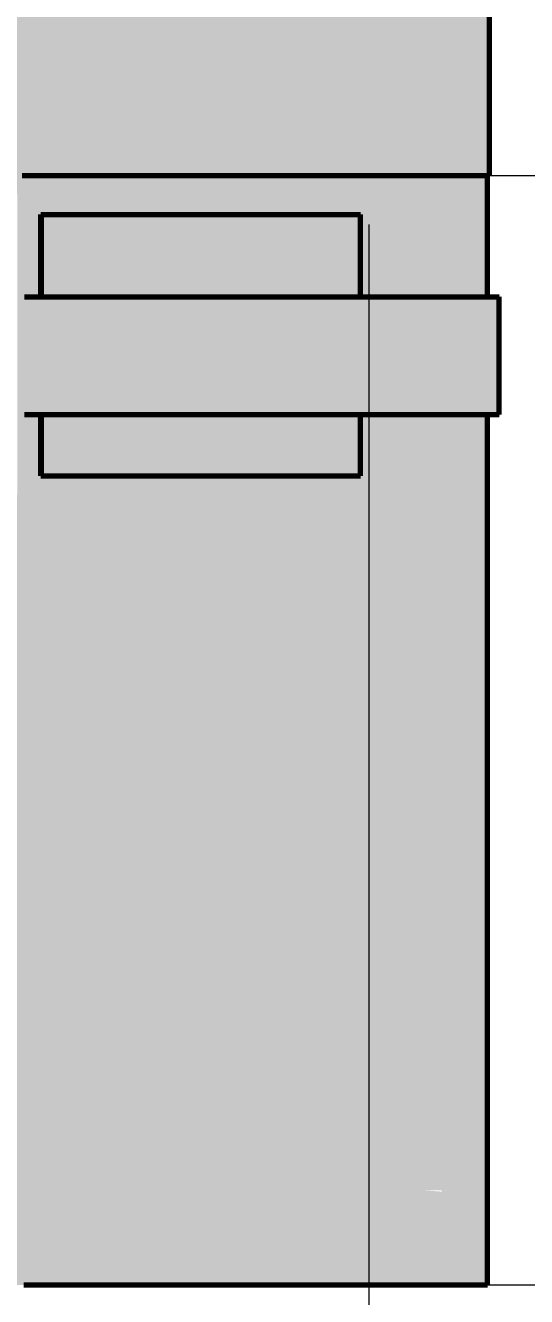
# Model space of a CAD drawing. Header units: millimetres. Extents: x 0 to 2208, y 0 to 420.
# Drawn here: x 2010.22 to 2025.57, y 228.64 to 267.56 of the extents above; entities that cross this region are included whole.
import ezdxf

# ---------------------------------------------------------------- set-up
doc = ezdxf.new("R2010")
doc.units = ezdxf.units.MM
for name, color, linetype, lineweight in [('01-VISIBLE', 7, 'CONTINUOUS', 70), ('04-COTA', 3, 'CONTINUOUS', 18), ('13-GRAFICA', 30, 'CONTINUOUS', 18)]:
    doc.layers.add(name, color=color, linetype=linetype, lineweight=lineweight)
doc.styles.add('ISO3098', font='isocpeur.ttf')
doc.dimstyles.new('FLAMA-IRAM', dxfattribs={"dimtxt": 3.5, "dimasz": 3.5, "dimexe": 2, "dimexo": 1.5, "dimgap": 1, "dimtad": 1, "dimdec": 1, "dimtxsty": 'ISO3098', "dimblk": 'IRAM_FLECHA', "dimblk1": 'IRAM_FLECHA', "dimblk2": 'IRAM_FLECHA', "dimcen": 2.5, "dimclrd": 256, "dimclre": 256, "dimclrt": 256, "dimazin": 3, "dimtfac": 1, "dimtmove": 0, "dimatfit": 3, "dimlwd": 18, "dimlwe": 18})

# ---------------------------------------------------------------- blocks, each defined once
blk = doc.blocks.new('IRAM_FLECHA')
blk.add_solid([(0, 0), (-1, 0.125), (-1, -0.125)])

msp = doc.modelspace()

# ---------------------------------------------------------------- hatches: boundary and pattern name
at = {"layer": '13-GRAFICA', "true_color": 0xc4c8ce}
h = msp.add_hatch(color=7, dxfattribs=at)
h.dxf.hatch_style = 1
h.paths.add_polyline_path([(2024.373, 323.5), (2024.373, 259.3), (2020.473, 259.3), (2020.473, 261.8), (2010.673, 261.8), (2010.673, 259.3), (2009.973, 259.3), (2009.973, 262.4), (2005.673, 262.4), (2005.673, 263), (2024.273, 263), (2024.273, 301.2), (2005.673, 301.2), (2005.673, 323), (2005.073, 323), (2005.073, 301.2), (1986.473, 301.2), (1986.473, 263), (2005.073, 263), (2005.073, 262.4), (2000.773, 262.4), (2000.773, 259.3), (2000.073, 259.3), (2000.073, 262.4), (1986.373, 262.4), (1986.373, 323.5)])
at = {"layer": '13-GRAFICA', "true_color": 0xffffff}
h = msp.add_hatch(color=7, dxfattribs=at)
h.dxf.hatch_style = 1
h.paths.add_polyline_path([(1986.473, 263), (1986.473, 301.2), (2024.273, 301.2), (2024.273, 263)])
at = {"layer": '13-GRAFICA', "true_color": 0x00468c}
h = msp.add_hatch(color=7, dxfattribs=at)
h.dxf.hatch_style = 1
h.paths.add_polyline_path([(2013.476, 265.833), (2013.468, 265.742), (2013.454, 265.652), (2013.436, 265.563), (2013.412, 265.476), (2013.382, 265.39), (2013.348, 265.307), (2013.309, 265.227), (2013.265, 265.149), (2013.217, 265.075), (2013.164, 265.004), (2013.107, 264.938), (2013.046, 264.875), (2012.981, 264.817), (2012.913, 264.764), (2012.842, 264.716), (2012.767, 264.673), (2012.691, 264.635), (2012.612, 264.603), (2012.531, 264.577), (2012.448, 264.556), (2012.364, 264.541), (2012.28, 264.532), (2012.195, 264.529), (2012.109, 264.532), (2012.024, 264.541), (2011.94, 264.556), (2011.856, 264.577), (2011.774, 264.603), (2011.693, 264.635), (2011.615, 264.673), (2011.539, 264.716), (2011.465, 264.764), (2011.395, 264.817), (2011.328, 264.875), (2011.264, 264.938), (2011.205, 265.004), (2011.15, 265.075), (2011.099, 265.149), (2011.053, 265.227), (2011.012, 265.307), (2010.976, 265.39), (2010.945, 265.476), (2010.92, 265.563), (2010.9, 265.652), (2010.886, 265.742), (2010.877, 265.833), (2010.874, 265.924), (2010.877, 266.015), (2010.886, 266.106), (2010.9, 266.196), (2010.92, 266.285), (2010.945, 266.373), (2010.976, 266.458), (2011.012, 266.541), (2011.053, 266.622), (2011.099, 266.699), (2011.15, 266.773), (2011.205, 266.844), (2011.264, 266.911), (2011.328, 266.973), (2011.395, 267.031), (2011.465, 267.084), (2011.539, 267.132), (2011.615, 267.175), (2011.693, 267.213), (2011.774, 267.245), (2011.856, 267.272), (2011.94, 267.292), (2012.024, 267.307), (2012.109, 267.316), (2012.195, 267.319), (2012.28, 267.316), (2012.364, 267.307), (2012.448, 267.292), (2012.531, 267.272), (2012.612, 267.245), (2012.691, 267.213), (2012.767, 267.175), (2012.842, 267.132), (2012.913, 267.084), (2012.981, 267.031), (2013.046, 266.973), (2013.107, 266.911), (2013.164, 266.844), (2013.217, 266.773), (2013.265, 266.699), (2013.309, 266.622), (2013.348, 266.541), (2013.382, 266.458), (2013.412, 266.373), (2013.436, 266.285), (2013.454, 266.196), (2013.468, 266.106), (2013.476, 266.015), (2013.479, 265.924)])
at = {"layer": '13-GRAFICA', "true_color": 0x191919}
h = msp.add_hatch(color=7, dxfattribs=at)
h.dxf.hatch_style = 1
h.paths.add_polyline_path([(2019.124, 265.833), (2019.118, 265.742), (2019.107, 265.652), (2019.093, 265.563), (2019.074, 265.476), (2019.052, 265.39), (2019.026, 265.307), (2018.995, 265.227), (2018.961, 265.149), (2018.924, 265.075), (2018.883, 265.004), (2018.839, 264.938), (2018.791, 264.875), (2018.741, 264.817), (2018.688, 264.764), (2018.632, 264.716), (2018.574, 264.673), (2018.513, 264.635), (2018.451, 264.603), (2018.387, 264.577), (2018.322, 264.556), (2018.255, 264.541), (2018.188, 264.532), (2018.12, 264.529), (2018.052, 264.532), (2017.984, 264.541), (2017.916, 264.556), (2017.849, 264.577), (2017.782, 264.603), (2017.717, 264.635), (2017.653, 264.673), (2017.592, 264.716), (2017.532, 264.764), (2017.474, 264.817), (2017.42, 264.875), (2017.368, 264.938), (2017.319, 265.004), (2017.274, 265.075), (2017.232, 265.149), (2017.194, 265.227), (2017.16, 265.307), (2017.131, 265.39), (2017.105, 265.476), (2017.084, 265.563), (2017.068, 265.652), (2017.056, 265.742), (2017.049, 265.833), (2017.047, 265.924), (2017.049, 266.015), (2017.056, 266.106), (2017.068, 266.196), (2017.084, 266.285), (2017.105, 266.373), (2017.131, 266.458), (2017.16, 266.541), (2017.194, 266.622), (2017.232, 266.699), (2017.274, 266.773), (2017.319, 266.844), (2017.368, 266.911), (2017.42, 266.973), (2017.474, 267.031), (2017.532, 267.084), (2017.592, 267.132), (2017.653, 267.175), (2017.717, 267.213), (2017.782, 267.245), (2017.849, 267.272), (2017.916, 267.292), (2017.984, 267.307), (2018.052, 267.316), (2018.12, 267.319), (2018.188, 267.316), (2018.255, 267.307), (2018.322, 267.292), (2018.387, 267.272), (2018.451, 267.245), (2018.513, 267.213), (2018.574, 267.175), (2018.632, 267.132), (2018.688, 267.084), (2018.741, 267.031), (2018.791, 266.973), (2018.839, 266.911), (2018.883, 266.844), (2018.924, 266.773), (2018.961, 266.699), (2018.995, 266.622), (2019.026, 266.541), (2019.052, 266.458), (2019.074, 266.373), (2019.093, 266.285), (2019.107, 266.196), (2019.118, 266.106), (2019.124, 266.015), (2019.126, 265.924)])
at = {"layer": '13-GRAFICA', "true_color": 0xc81e2d}
h = msp.add_hatch(color=7, dxfattribs=at)
h.dxf.hatch_style = 1
h.paths.add_polyline_path([(1986.554, 264.129), (1986.714, 264.129), (1986.907, 264.129), (1987.131, 264.129), (1987.386, 264.129), (1987.672, 264.129), (1987.989, 264.129), (1988.335, 264.129), (1988.711, 264.129), (1989.115, 264.129), (1989.548, 264.129), (1990.007, 264.129), (1990.493, 264.129), (1991.004, 264.129), (1991.54, 264.129), (1992.099, 264.129), (1992.682, 264.129), (1993.286, 264.129), (1993.911, 264.129), (1994.556, 264.129), (1995.219, 264.129), (1995.899, 264.129), (1996.596, 264.129), (1997.308, 264.129), (1998.034, 264.129), (1998.772, 264.129), (1999.522, 264.129), (2000.281, 264.129), (2001.05, 264.129), (2001.826, 264.129), (2002.608, 264.129), (2003.394, 264.129), (2004.184, 264.129), (2004.977, 264.129), (2005.769, 264.129), (2006.562, 264.129), (2007.352, 264.129), (2008.138, 264.129), (2008.92, 264.129), (2009.696, 264.129), (2010.465, 264.129), (2011.224, 264.129), (2011.974, 264.129), (2012.712, 264.129), (2013.438, 264.129), (2014.15, 264.129), (2014.847, 264.129), (2015.527, 264.129), (2016.19, 264.129), (2016.835, 264.129), (2017.46, 264.129), (2018.064, 264.129), (2018.647, 264.129), (2019.206, 264.129), (2019.742, 264.129), (2020.253, 264.129), (2020.739, 264.129), (2021.198, 264.129), (2021.631, 264.129), (2022.035, 264.129), (2022.411, 264.129), (2022.757, 264.129), (2023.074, 264.129), (2023.36, 264.129), (2023.615, 264.129), (2023.839, 264.129), (2024.032, 264.129), (2024.192, 264.129), (2024.273, 264.129), (2024.273, 263), (1986.473, 263), (1986.473, 264.129)])
at = {"layer": '13-GRAFICA', "true_color": 0xf7c8d7}
h = msp.add_hatch(color=7, dxfattribs=at)
h.dxf.hatch_style = 1
h.paths.add_polyline_path([(2010.673, 261.8), (2010.873, 261.8), (2010.873, 259.3), (2010.873, 255.6), (2010.873, 253.8), (2010.673, 253.8)])
h = msp.add_hatch(color=7, dxfattribs=at)
h.dxf.hatch_style = 1
h.paths.add_polyline_path([(2014.373, 261.8), (2014.373, 259.3), (2010.873, 259.3), (2010.873, 261.8)])
h = msp.add_hatch(color=7, dxfattribs=at)
h.dxf.hatch_style = 1
h.paths.add_polyline_path([(2020.473, 261.8), (2020.473, 259.3), (2014.473, 259.3), (2014.473, 255.6), (2020.473, 255.6), (2020.473, 253.8), (2014.373, 253.8), (2014.373, 255.6), (2014.373, 259.3), (2014.373, 261.8)])
at = {"layer": '13-GRAFICA', "true_color": 0x005eaa}
h = msp.add_hatch(color=7, dxfattribs=at)
h.dxf.hatch_style = 1
h.paths.add_polyline_path([(2019.941, 259.397), (2019.932, 259.3), (2016.438, 259.3), (2016.429, 259.397), (2016.425, 259.512), (2016.429, 259.627), (2016.44, 259.742), (2016.459, 259.855), (2016.485, 259.968), (2016.518, 260.078), (2016.559, 260.186), (2016.607, 260.29), (2016.661, 260.392), (2016.722, 260.49), (2016.789, 260.583), (2016.862, 260.672), (2016.94, 260.757), (2017.025, 260.835), (2017.114, 260.908), (2017.207, 260.975), (2017.305, 261.036), (2017.407, 261.09), (2017.511, 261.138), (2017.619, 261.179), (2017.729, 261.212), (2017.842, 261.238), (2017.955, 261.257), (2018.07, 261.268), (2018.185, 261.272), (2018.3, 261.268), (2018.415, 261.257), (2018.528, 261.238), (2018.641, 261.212), (2018.751, 261.179), (2018.859, 261.138), (2018.963, 261.09), (2019.065, 261.036), (2019.163, 260.975), (2019.256, 260.908), (2019.345, 260.835), (2019.43, 260.757), (2019.508, 260.672), (2019.581, 260.583), (2019.648, 260.49), (2019.709, 260.392), (2019.763, 260.29), (2019.811, 260.186), (2019.852, 260.078), (2019.885, 259.968), (2019.911, 259.855), (2019.93, 259.742), (2019.941, 259.627), (2019.945, 259.512)])
at = {"layer": '13-GRAFICA', "true_color": 0x202020}
h = msp.add_hatch(color=7, dxfattribs=at)
h.dxf.hatch_style = 1
h.paths.add_polyline_path([(2009.973, 255.6), (2009.973, 259.3), (2010.673, 259.3), (2010.673, 255.6)])
h = msp.add_hatch(color=7, dxfattribs=at)
h.dxf.hatch_style = 1
h.paths.add_polyline_path([(2014.373, 255.6), (2010.873, 255.6), (2010.873, 259.3), (2014.373, 259.3)])
h = msp.add_hatch(color=7, dxfattribs=at)
h.dxf.hatch_style = 1
h.paths.add_polyline_path([(2024.773, 255.6), (2014.473, 255.6), (2014.473, 259.3), (2024.773, 259.3)])
at = {"layer": '13-GRAFICA', "true_color": 0xc4c8ce}
h = msp.add_hatch(color=7, dxfattribs=at)
h.dxf.hatch_style = 1
h.paths.add_polyline_path([(2009.973, 253.2), (2009.973, 255.6), (2010.673, 255.6), (2010.673, 253.8), (2011.373, 253.8), (2011.373, 231.8), (2010.773, 231.8), (2010.773, 231.9), (2008.873, 231.9), (2008.873, 231.8), (2008.373, 231.8), (2008.373, 253.2)])
at = {"layer": '13-GRAFICA', "true_color": 0xf7c8d7}
h = msp.add_hatch(color=7, dxfattribs=at)
h.dxf.hatch_style = 1
h.paths.add_polyline_path([(2010.873, 253.8), (2010.873, 255.6), (2014.373, 255.6), (2014.373, 253.8)])
at = {"layer": '13-GRAFICA', "true_color": 0xc4c8ce}
h = msp.add_hatch(color=7, dxfattribs=at)
h.dxf.hatch_style = 1
h.paths.add_polyline_path([(2020.473, 253.8), (2020.473, 255.6), (2021.773, 255.6), (2021.773, 231.8), (2021.073, 231.8), (2021.073, 231.9), (2019.973, 231.9), (2019.973, 231.8), (2019.773, 231.8), (2019.773, 253.8)])
h = msp.add_hatch(color=7, dxfattribs=at)
h.dxf.hatch_style = 1
h.paths.add_polyline_path([(2022.273, 255.6), (2022.273, 231.8), (2022.273, 229), (2021.773, 229), (2021.773, 231.6), (2021.773, 231.8), (2021.773, 255.6)])
h = msp.add_hatch(color=7, dxfattribs=at)
h.dxf.hatch_style = 1
h.paths.add_polyline_path([(2023.773, 255.6), (2023.773, 231.8), (2022.973, 231.8), (2022.973, 231.9), (2022.373, 231.9), (2022.373, 231.8), (2022.273, 231.8), (2022.273, 255.6)])
h = msp.add_hatch(color=7, dxfattribs=at)
h.dxf.hatch_style = 1
h.paths.add_polyline_path([(2024.373, 255.6), (2024.373, 231.8), (2023.973, 231.8), (2023.973, 231.9), (2023.873, 231.9), (2023.873, 231.5), (2023.973, 231.5), (2023.973, 231.6), (2024.373, 231.6), (2024.373, 229), (2023.773, 229), (2023.773, 231.6), (2023.773, 231.8), (2023.773, 255.6)])
h = msp.add_hatch(color=7, dxfattribs=at)
h.dxf.hatch_style = 1
h.paths.add_polyline_path([(2012.673, 253.8), (2012.673, 231.8), (2012.673, 231.6), (2012.673, 229), (2011.373, 229), (2011.373, 231.6), (2011.373, 231.8), (2011.373, 253.8)])
h = msp.add_hatch(color=7, dxfattribs=at)
h.dxf.hatch_style = 1
h.paths.add_polyline_path([(2015.373, 253.8), (2015.373, 231.8), (2014.773, 231.8), (2014.773, 231.9), (2013.073, 231.9), (2013.073, 231.8), (2012.673, 231.8), (2012.673, 253.8)])
h = msp.add_hatch(color=7, dxfattribs=at)
h.dxf.hatch_style = 1
h.paths.add_polyline_path([(2016.573, 253.8), (2016.573, 231.8), (2016.573, 231.6), (2016.573, 229), (2015.373, 229), (2015.373, 231.6), (2015.373, 231.8), (2015.373, 253.8)])
h = msp.add_hatch(color=7, dxfattribs=at)
h.dxf.hatch_style = 1
h.paths.add_polyline_path([(2018.973, 253.8), (2018.973, 231.8), (2018.273, 231.8), (2018.273, 231.9), (2016.873, 231.9), (2016.873, 231.8), (2016.573, 231.8), (2016.573, 253.8)])
h = msp.add_hatch(color=7, dxfattribs=at)
h.dxf.hatch_style = 1
h.paths.add_polyline_path([(2019.773, 253.8), (2019.773, 231.8), (2019.773, 231.6), (2019.773, 229), (2018.973, 229), (2018.973, 231.6), (2018.973, 231.8), (2018.973, 253.8)])
h = msp.add_hatch(color=7, dxfattribs=at)
h.dxf.hatch_style = 1
h.paths.add_polyline_path([(2010.773, 231.8), (2011.373, 231.8), (2011.373, 231.6), (2010.773, 231.6), (2010.773, 231.5), (2008.873, 231.5), (2008.873, 231.6), (2008.373, 231.6), (2008.373, 231.8), (2008.873, 231.8), (2008.873, 231.9), (2010.773, 231.9)])
h = msp.add_hatch(color=7, dxfattribs=at)
h.dxf.hatch_style = 1
h.paths.add_polyline_path([(2008.373, 229), (2008.373, 231.6), (2008.873, 231.6), (2008.873, 231.5), (2010.773, 231.5), (2010.773, 231.6), (2011.373, 231.6), (2011.373, 229)])
h = msp.add_hatch(color=7, dxfattribs=at)
h.dxf.hatch_style = 1
h.paths.add_polyline_path([(2015.373, 231.8), (2015.373, 231.6), (2014.773, 231.6), (2014.773, 231.5), (2013.073, 231.5), (2013.073, 231.6), (2012.673, 231.6), (2012.673, 231.8), (2013.073, 231.8), (2013.073, 231.9), (2014.773, 231.9), (2014.773, 231.8)])
h = msp.add_hatch(color=7, dxfattribs=at)
h.dxf.hatch_style = 1
h.paths.add_polyline_path([(2012.673, 229), (2012.673, 231.6), (2013.073, 231.6), (2013.073, 231.5), (2014.773, 231.5), (2014.773, 231.6), (2015.373, 231.6), (2015.373, 229)])
h = msp.add_hatch(color=7, dxfattribs=at)
h.dxf.hatch_style = 1
h.paths.add_polyline_path([(2018.273, 231.8), (2018.973, 231.8), (2018.973, 231.6), (2016.873, 231.5), (2016.873, 231.6), (2016.573, 231.6), (2016.573, 231.8), (2016.873, 231.8), (2016.873, 231.9), (2018.273, 231.9)])
h = msp.add_hatch(color=7, dxfattribs=at)
h.dxf.hatch_style = 1
h.paths.add_polyline_path([(2016.573, 229), (2016.573, 231.6), (2016.873, 231.6), (2016.873, 231.5), (2018.973, 231.6), (2018.973, 229)])
h = msp.add_hatch(color=7, dxfattribs=at)
h.dxf.hatch_style = 1
h.paths.add_polyline_path([(2021.073, 231.8), (2021.773, 231.8), (2021.773, 231.6), (2019.973, 231.5), (2019.973, 231.6), (2019.773, 231.6), (2019.773, 231.8), (2019.973, 231.8), (2019.973, 231.9), (2021.073, 231.9)])
h = msp.add_hatch(color=7, dxfattribs=at)
h.dxf.hatch_style = 1
h.paths.add_polyline_path([(2019.773, 229), (2019.773, 231.6), (2019.973, 231.6), (2019.973, 231.5), (2021.773, 231.6), (2021.773, 229)])
h = msp.add_hatch(color=7, dxfattribs=at)
h.dxf.hatch_style = 1
h.paths.add_polyline_path([(2023.773, 231.6), (2022.373, 231.5), (2022.273, 231.8), (2022.373, 231.8), (2022.373, 231.9), (2023.773, 231.8)])
h = msp.add_hatch(color=7, dxfattribs=at)
h.dxf.hatch_style = 1
h.paths.add_polyline_path([(2022.273, 229), (2022.273, 231.8), (2022.373, 231.5), (2023.773, 231.6), (2023.773, 229)])
h = msp.add_hatch(color=7, dxfattribs=at)
h.dxf.hatch_style = 1
h.paths.add_polyline_path([(2024.373, 231.6), (2023.973, 231.6), (2023.973, 231.5), (2023.873, 231.5), (2023.873, 231.9), (2023.973, 231.9), (2023.973, 231.8), (2024.373, 231.8)])

# ---------------------------------------------------------------- linework, layer by layer
at = {"layer": '01-VISIBLE'}
for p, q in [((2024.433, 262.967), (2024.433, 301.233)), ((2024.373, 259.25), (2024.373, 262.967)), ((2010.701, 261.767), (2010.717, 261.767)), ((2010.701, 259.25), (2010.701, 261.767)), ((2010.717, 259.25), (2010.717, 261.767)), ((2020.488, 259.25), (2020.488, 261.767)), ((2024.733, 255.65), (2024.733, 259.25)), ((2010.701, 253.767), (2010.701, 255.65)), ((2010.717, 253.767), (2010.717, 255.65)), ((2020.488, 253.767), (2020.488, 255.65)), ((2024.373, 229), (2024.373, 255.65)), ((2010.701, 253.767), (2010.717, 253.767))]:
    msp.add_line(p, q, dxfattribs=at)
for points in [[(2010.125, 262.967), (2010.226, 262.967), (2010.326, 262.967), (2010.426, 262.967), (2010.526, 262.967), (2010.626, 262.967), (2010.726, 262.967), (2010.826, 262.967), (2010.926, 262.967), (2011.026, 262.967), (2011.126, 262.967), (2011.226, 262.967), (2011.326, 262.967), (2011.426, 262.967), (2011.526, 262.967), (2011.626, 262.967), (2011.726, 262.967), (2011.826, 262.967), (2011.926, 262.967), (2012.026, 262.967), (2012.127, 262.967), (2012.227, 262.967), (2012.327, 262.967), (2012.427, 262.967), (2012.527, 262.967), (2012.627, 262.967), (2012.727, 262.967), (2012.827, 262.967), (2012.927, 262.967), (2013.027, 262.967), (2013.127, 262.967), (2013.227, 262.967), (2013.327, 262.967), (2013.427, 262.967), (2013.527, 262.967), (2013.627, 262.967), (2013.727, 262.967), (2013.827, 262.967), (2013.927, 262.967), (2014.028, 262.967), (2014.128, 262.967), (2014.228, 262.967), (2014.328, 262.967), (2014.428, 262.967), (2014.528, 262.967), (2014.628, 262.967), (2014.728, 262.967), (2014.828, 262.967), (2014.928, 262.967), (2015.028, 262.967), (2015.128, 262.967), (2015.228, 262.967), (2015.328, 262.967), (2015.428, 262.967), (2015.528, 262.967), (2015.628, 262.967), (2015.728, 262.967), (2015.828, 262.967), (2015.929, 262.967), (2016.029, 262.967), (2016.129, 262.967), (2016.229, 262.967), (2016.329, 262.967), (2016.429, 262.967), (2016.529, 262.967), (2016.629, 262.967), (2016.729, 262.967), (2016.829, 262.967), (2016.929, 262.967), (2017.029, 262.967), (2017.129, 262.967), (2017.229, 262.967), (2017.329, 262.967), (2017.429, 262.967), (2017.529, 262.967), (2017.629, 262.967), (2017.729, 262.967), (2017.83, 262.967), (2017.93, 262.967), (2018.03, 262.967), (2018.13, 262.967), (2018.23, 262.967), (2018.33, 262.967), (2018.43, 262.967), (2018.53, 262.967), (2018.63, 262.967), (2018.73, 262.967), (2018.83, 262.967), (2018.93, 262.967), (2019.03, 262.967), (2019.13, 262.967), (2019.23, 262.967), (2019.33, 262.967), (2019.43, 262.967), (2019.53, 262.967), (2019.63, 262.967), (2019.731, 262.967), (2019.831, 262.967), (2019.931, 262.967), (2020.031, 262.967), (2020.131, 262.967), (2020.231, 262.967), (2020.331, 262.967), (2020.431, 262.967), (2020.531, 262.967), (2020.631, 262.967), (2020.731, 262.967), (2020.831, 262.967), (2020.931, 262.967), (2021.031, 262.967), (2021.131, 262.967), (2021.231, 262.967), (2021.331, 262.967), (2021.431, 262.967), (2021.531, 262.967), (2021.632, 262.967), (2021.732, 262.967), (2021.832, 262.967), (2021.932, 262.967), (2022.032, 262.967), (2022.132, 262.967), (2022.232, 262.967), (2022.332, 262.967), (2022.432, 262.967), (2022.532, 262.967), (2022.632, 262.967), (2022.732, 262.967), (2022.832, 262.967), (2022.932, 262.967), (2023.032, 262.967), (2023.132, 262.967), (2023.232, 262.967), (2023.332, 262.967), (2023.432, 262.967), (2023.533, 262.967), (2023.633, 262.967), (2023.733, 262.967), (2023.833, 262.967), (2023.933, 262.967), (2024.033, 262.967), (2024.133, 262.967), (2024.233, 262.967), (2024.333, 262.967), (2024.433, 262.967)], [(2010.717, 261.767), (2010.818, 261.767), (2010.919, 261.767), (2011.02, 261.767), (2011.12, 261.767), (2011.221, 261.767), (2011.322, 261.767), (2011.423, 261.767), (2011.523, 261.767), (2011.624, 261.767), (2011.725, 261.767), (2011.825, 261.767), (2011.926, 261.767), (2012.027, 261.767), (2012.128, 261.767), (2012.228, 261.767), (2012.329, 261.767), (2012.43, 261.767), (2012.531, 261.767), (2012.631, 261.767), (2012.732, 261.767), (2012.833, 261.767), (2012.934, 261.767), (2013.034, 261.767), (2013.135, 261.767), (2013.236, 261.767), (2013.336, 261.767), (2013.437, 261.767), (2013.538, 261.767), (2013.639, 261.767), (2013.739, 261.767), (2013.84, 261.767), (2013.941, 261.767), (2014.042, 261.767), (2014.142, 261.767), (2014.243, 261.767), (2014.344, 261.767), (2014.444, 261.767), (2014.545, 261.767), (2014.646, 261.767), (2014.747, 261.767), (2014.847, 261.767), (2014.948, 261.767), (2015.049, 261.767), (2015.15, 261.767), (2015.25, 261.767), (2015.351, 261.767), (2015.452, 261.767), (2015.553, 261.767), (2015.653, 261.767), (2015.754, 261.767), (2015.855, 261.767), (2015.955, 261.767), (2016.056, 261.767), (2016.157, 261.767), (2016.258, 261.767), (2016.358, 261.767), (2016.459, 261.767), (2016.56, 261.767), (2016.661, 261.767), (2016.761, 261.767), (2016.862, 261.767), (2016.963, 261.767), (2017.064, 261.767), (2017.164, 261.767), (2017.265, 261.767), (2017.366, 261.767), (2017.466, 261.767), (2017.567, 261.767), (2017.668, 261.767), (2017.769, 261.767), (2017.869, 261.767), (2017.97, 261.767), (2018.071, 261.767), (2018.172, 261.767), (2018.272, 261.767), (2018.373, 261.767), (2018.474, 261.767), (2018.575, 261.767), (2018.675, 261.767), (2018.776, 261.767), (2018.877, 261.767), (2018.977, 261.767), (2019.078, 261.767), (2019.179, 261.767), (2019.28, 261.767), (2019.38, 261.767), (2019.481, 261.767), (2019.582, 261.767), (2019.683, 261.767), (2019.783, 261.767), (2019.884, 261.767), (2019.985, 261.767), (2020.085, 261.767), (2020.186, 261.767), (2020.287, 261.767), (2020.388, 261.767), (2020.488, 261.767)], [(2010.202, 259.25), (2010.302, 259.25), (2010.402, 259.25), (2010.503, 259.25), (2010.603, 259.25), (2010.703, 259.25), (2010.803, 259.25), (2010.903, 259.25), (2011.004, 259.25), (2011.104, 259.25), (2011.204, 259.25), (2011.304, 259.25), (2011.404, 259.25), (2011.505, 259.25), (2011.605, 259.25), (2011.705, 259.25), (2011.805, 259.25), (2011.906, 259.25), (2012.006, 259.25), (2012.106, 259.25), (2012.206, 259.25), (2012.306, 259.25), (2012.407, 259.25), (2012.507, 259.25), (2012.607, 259.25), (2012.707, 259.25), (2012.807, 259.25), (2012.908, 259.25), (2013.008, 259.25), (2013.108, 259.25), (2013.208, 259.25), (2013.309, 259.25), (2013.409, 259.25), (2013.509, 259.25), (2013.609, 259.25), (2013.709, 259.25), (2013.81, 259.25), (2013.91, 259.25), (2014.01, 259.25), (2014.11, 259.25), (2014.21, 259.25), (2014.311, 259.25), (2014.411, 259.25), (2014.511, 259.25), (2014.611, 259.25), (2014.712, 259.25), (2014.812, 259.25), (2014.912, 259.25), (2015.012, 259.25), (2015.112, 259.25), (2015.213, 259.25), (2015.313, 259.25), (2015.413, 259.25), (2015.513, 259.25), (2015.613, 259.25), (2015.714, 259.25), (2015.814, 259.25), (2015.914, 259.25), (2016.014, 259.25), (2016.115, 259.25), (2016.215, 259.25), (2016.315, 259.25), (2016.415, 259.25), (2016.515, 259.25), (2016.616, 259.25), (2016.716, 259.25), (2016.816, 259.25), (2016.916, 259.25), (2017.016, 259.25), (2017.117, 259.25), (2017.217, 259.25), (2017.317, 259.25), (2017.417, 259.25), (2017.518, 259.25), (2017.618, 259.25), (2017.718, 259.25), (2017.818, 259.25), (2017.918, 259.25), (2018.019, 259.25), (2018.119, 259.25), (2018.219, 259.25), (2018.319, 259.25), (2018.419, 259.25), (2018.52, 259.25), (2018.62, 259.25), (2018.72, 259.25), (2018.82, 259.25), (2018.921, 259.25), (2019.021, 259.25), (2019.121, 259.25), (2019.221, 259.25), (2019.321, 259.25), (2019.422, 259.25), (2019.522, 259.25), (2019.622, 259.25), (2019.722, 259.25), (2019.822, 259.25), (2019.923, 259.25), (2020.023, 259.25), (2020.123, 259.25), (2020.223, 259.25), (2020.324, 259.25), (2020.424, 259.25), (2020.524, 259.25), (2020.624, 259.25), (2020.724, 259.25), (2020.825, 259.25), (2020.925, 259.25), (2021.025, 259.25), (2021.125, 259.25), (2021.225, 259.25), (2021.326, 259.25), (2021.426, 259.25), (2021.526, 259.25), (2021.626, 259.25), (2021.727, 259.25), (2021.827, 259.25), (2021.927, 259.25), (2022.027, 259.25), (2022.127, 259.25), (2022.228, 259.25), (2022.328, 259.25), (2022.428, 259.25), (2022.528, 259.25), (2022.628, 259.25), (2022.729, 259.25), (2022.829, 259.25), (2022.929, 259.25), (2023.029, 259.25), (2023.13, 259.25), (2023.23, 259.25), (2023.33, 259.25), (2023.43, 259.25), (2023.53, 259.25), (2023.631, 259.25), (2023.731, 259.25), (2023.831, 259.25), (2023.931, 259.25), (2024.031, 259.25), (2024.132, 259.25), (2024.232, 259.25), (2024.332, 259.25), (2024.432, 259.25), (2024.533, 259.25), (2024.633, 259.25), (2024.733, 259.25)], [(2010.202, 255.65), (2010.302, 255.65), (2010.402, 255.65), (2010.503, 255.65), (2010.603, 255.65), (2010.703, 255.65), (2010.803, 255.65), (2010.903, 255.65), (2011.004, 255.65), (2011.104, 255.65), (2011.204, 255.65), (2011.304, 255.65), (2011.404, 255.65), (2011.505, 255.65), (2011.605, 255.65), (2011.705, 255.65), (2011.805, 255.65), (2011.906, 255.65), (2012.006, 255.65), (2012.106, 255.65), (2012.206, 255.65), (2012.306, 255.65), (2012.407, 255.65), (2012.507, 255.65), (2012.607, 255.65), (2012.707, 255.65), (2012.807, 255.65), (2012.908, 255.65), (2013.008, 255.65), (2013.108, 255.65), (2013.208, 255.65), (2013.309, 255.65), (2013.409, 255.65), (2013.509, 255.65), (2013.609, 255.65), (2013.709, 255.65), (2013.81, 255.65), (2013.91, 255.65), (2014.01, 255.65), (2014.11, 255.65), (2014.21, 255.65), (2014.311, 255.65), (2014.411, 255.65), (2014.511, 255.65), (2014.611, 255.65), (2014.712, 255.65), (2014.812, 255.65), (2014.912, 255.65), (2015.012, 255.65), (2015.112, 255.65), (2015.213, 255.65), (2015.313, 255.65), (2015.413, 255.65), (2015.513, 255.65), (2015.613, 255.65), (2015.714, 255.65), (2015.814, 255.65), (2015.914, 255.65), (2016.014, 255.65), (2016.115, 255.65), (2016.215, 255.65), (2016.315, 255.65), (2016.415, 255.65), (2016.515, 255.65), (2016.616, 255.65), (2016.716, 255.65), (2016.816, 255.65), (2016.916, 255.65), (2017.016, 255.65), (2017.117, 255.65), (2017.217, 255.65), (2017.317, 255.65), (2017.417, 255.65), (2017.518, 255.65), (2017.618, 255.65), (2017.718, 255.65), (2017.818, 255.65), (2017.918, 255.65), (2018.019, 255.65), (2018.119, 255.65), (2018.219, 255.65), (2018.319, 255.65), (2018.419, 255.65), (2018.52, 255.65), (2018.62, 255.65), (2018.72, 255.65), (2018.82, 255.65), (2018.921, 255.65), (2019.021, 255.65), (2019.121, 255.65), (2019.221, 255.65), (2019.321, 255.65), (2019.422, 255.65), (2019.522, 255.65), (2019.622, 255.65), (2019.722, 255.65), (2019.822, 255.65), (2019.923, 255.65), (2020.023, 255.65), (2020.123, 255.65), (2020.223, 255.65), (2020.324, 255.65), (2020.424, 255.65), (2020.524, 255.65), (2020.624, 255.65), (2020.724, 255.65), (2020.825, 255.65), (2020.925, 255.65), (2021.025, 255.65), (2021.125, 255.65), (2021.225, 255.65), (2021.326, 255.65), (2021.426, 255.65), (2021.526, 255.65), (2021.626, 255.65), (2021.727, 255.65), (2021.827, 255.65), (2021.927, 255.65), (2022.027, 255.65), (2022.127, 255.65), (2022.228, 255.65), (2022.328, 255.65), (2022.428, 255.65), (2022.528, 255.65), (2022.628, 255.65), (2022.729, 255.65), (2022.829, 255.65), (2022.929, 255.65), (2023.029, 255.65), (2023.13, 255.65), (2023.23, 255.65), (2023.33, 255.65), (2023.43, 255.65), (2023.53, 255.65), (2023.631, 255.65), (2023.731, 255.65), (2023.831, 255.65), (2023.931, 255.65), (2024.031, 255.65), (2024.132, 255.65), (2024.232, 255.65), (2024.332, 255.65), (2024.432, 255.65), (2024.533, 255.65), (2024.633, 255.65), (2024.733, 255.65)], [(2010.717, 253.767), (2010.818, 253.767), (2010.919, 253.767), (2011.02, 253.767), (2011.12, 253.767), (2011.221, 253.767), (2011.322, 253.767), (2011.423, 253.767), (2011.523, 253.767), (2011.624, 253.767), (2011.725, 253.767), (2011.825, 253.767), (2011.926, 253.767), (2012.027, 253.767), (2012.128, 253.767), (2012.228, 253.767), (2012.329, 253.767), (2012.43, 253.767), (2012.531, 253.767), (2012.631, 253.767), (2012.732, 253.767), (2012.833, 253.767), (2012.934, 253.767), (2013.034, 253.767), (2013.135, 253.767), (2013.236, 253.767), (2013.336, 253.767), (2013.437, 253.767), (2013.538, 253.767), (2013.639, 253.767), (2013.739, 253.767), (2013.84, 253.767), (2013.941, 253.767), (2014.042, 253.767), (2014.142, 253.767), (2014.243, 253.767), (2014.344, 253.767), (2014.444, 253.767), (2014.545, 253.767), (2014.646, 253.767), (2014.747, 253.767), (2014.847, 253.767), (2014.948, 253.767), (2015.049, 253.767), (2015.15, 253.767), (2015.25, 253.767), (2015.351, 253.767), (2015.452, 253.767), (2015.553, 253.767), (2015.653, 253.767), (2015.754, 253.767), (2015.855, 253.767), (2015.955, 253.767), (2016.056, 253.767), (2016.157, 253.767), (2016.258, 253.767), (2016.358, 253.767), (2016.459, 253.767), (2016.56, 253.767), (2016.661, 253.767), (2016.761, 253.767), (2016.862, 253.767), (2016.963, 253.767), (2017.064, 253.767), (2017.164, 253.767), (2017.265, 253.767), (2017.366, 253.767), (2017.466, 253.767), (2017.567, 253.767), (2017.668, 253.767), (2017.769, 253.767), (2017.869, 253.767), (2017.97, 253.767), (2018.071, 253.767), (2018.172, 253.767), (2018.272, 253.767), (2018.373, 253.767), (2018.474, 253.767), (2018.575, 253.767), (2018.675, 253.767), (2018.776, 253.767), (2018.877, 253.767), (2018.977, 253.767), (2019.078, 253.767), (2019.179, 253.767), (2019.28, 253.767), (2019.38, 253.767), (2019.481, 253.767), (2019.582, 253.767), (2019.683, 253.767), (2019.783, 253.767), (2019.884, 253.767), (2019.985, 253.767), (2020.085, 253.767), (2020.186, 253.767), (2020.287, 253.767), (2020.388, 253.767), (2020.488, 253.767)], [(2010.173, 229), (2010.273, 229), (2010.373, 229), (2010.473, 229), (2010.573, 229), (2010.673, 229), (2010.773, 229), (2010.873, 229), (2010.973, 229), (2011.073, 229), (2011.173, 229), (2011.273, 229), (2011.373, 229), (2011.473, 229), (2011.573, 229), (2011.673, 229), (2011.773, 229), (2011.873, 229), (2011.973, 229), (2012.073, 229), (2012.173, 229), (2012.273, 229), (2012.373, 229), (2012.473, 229), (2012.573, 229), (2012.673, 229), (2012.773, 229), (2012.873, 229), (2012.973, 229), (2013.073, 229), (2013.173, 229), (2013.273, 229), (2013.373, 229), (2013.473, 229), (2013.573, 229), (2013.673, 229), (2013.773, 229), (2013.873, 229), (2013.973, 229), (2014.073, 229), (2014.173, 229), (2014.273, 229), (2014.373, 229), (2014.473, 229), (2014.573, 229), (2014.673, 229), (2014.773, 229), (2014.873, 229), (2014.973, 229), (2015.073, 229), (2015.173, 229), (2015.273, 229), (2015.373, 229), (2015.473, 229), (2015.573, 229), (2015.673, 229), (2015.773, 229), (2015.873, 229), (2015.973, 229), (2016.073, 229), (2016.173, 229), (2016.273, 229), (2016.373, 229), (2016.473, 229), (2016.573, 229), (2016.673, 229), (2016.773, 229), (2016.873, 229), (2016.973, 229), (2017.073, 229), (2017.173, 229), (2017.273, 229), (2017.373, 229), (2017.473, 229), (2017.573, 229), (2017.673, 229), (2017.773, 229), (2017.873, 229), (2017.973, 229), (2018.073, 229), (2018.173, 229), (2018.273, 229), (2018.373, 229), (2018.473, 229), (2018.573, 229), (2018.673, 229), (2018.773, 229), (2018.873, 229), (2018.973, 229), (2019.073, 229), (2019.173, 229), (2019.273, 229), (2019.373, 229), (2019.473, 229), (2019.573, 229), (2019.673, 229), (2019.773, 229), (2019.873, 229), (2019.973, 229), (2020.073, 229), (2020.173, 229), (2020.273, 229), (2020.373, 229), (2020.473, 229), (2020.573, 229), (2020.673, 229), (2020.773, 229), (2020.873, 229), (2020.973, 229), (2021.073, 229), (2021.173, 229), (2021.273, 229), (2021.373, 229), (2021.473, 229), (2021.573, 229), (2021.673, 229), (2021.773, 229), (2021.873, 229), (2021.973, 229), (2022.073, 229), (2022.173, 229), (2022.273, 229), (2022.373, 229), (2022.473, 229), (2022.573, 229), (2022.673, 229), (2022.773, 229), (2022.873, 229), (2022.973, 229), (2023.073, 229), (2023.173, 229), (2023.273, 229), (2023.373, 229), (2023.473, 229), (2023.573, 229), (2023.673, 229), (2023.773, 229), (2023.873, 229), (2023.973, 229), (2024.073, 229), (2024.173, 229), (2024.273, 229), (2024.373, 229)]]:
    msp.add_lwpolyline(points, dxfattribs=at)

# ---------------------------------------------------------------- dimensions: what is measured, and where the dimension line sits
at = {"layer": '04-COTA'}
for base, p1, p2 in [((2034.827, 262.967), (2020.744, 262.967), (2020.744, 301.233)), ((2034.827, 229), (2020.744, 229), (2020.744, 262.967))]:
    msp.add_linear_dim(base=base, p1=p1, p2=p2, angle=90, dimstyle='FLAMA-IRAM', override={"dimlfac": 5}, dxfattribs=at).render()
msp.add_linear_dim(base=(1990.002, 221), p1=(1990.002, 262.967), p2=(2020.744, 262.967), dimstyle='FLAMA-IRAM', override={"dimlfac": 5}, dxfattribs=at).render()

doc.saveas('drawing.dxf')
